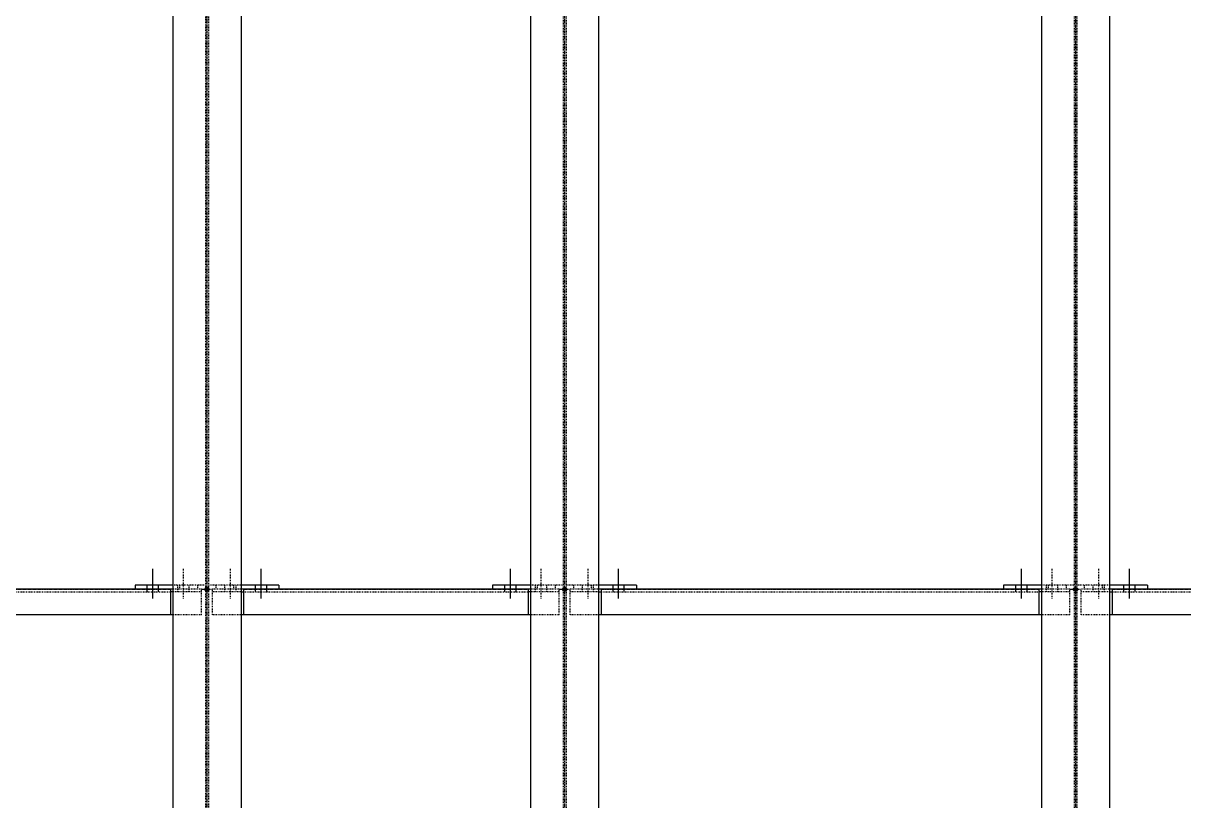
# Model space of a CAD drawing. Header units: millimetres. Extents: x 2102 to 20742, y 12631 to 26594.
# Drawn here: x 13775 to 16047, y 17607 to 19128 of the extents above; entities that cross this region are included whole.
import ezdxf

# ---------------------------------------------------------------- set-up
doc = ezdxf.new("R2010")
doc.units = ezdxf.units.MM
doc.linetypes.add('CENTER', pattern=[12.7, 7.9375, -1.5875, 1.5875, -1.5875])
doc.linetypes.add('DXK_LINE_DOT2', pattern=[3.9198, 1.9599, -1.9599])
for name, color, linetype in [('1', 7, 'Continuous'), ('2', 7, 'Continuous'), ('4', 7, 'Continuous')]:
    doc.layers.add(name, color=color, linetype=linetype)

# ---------------------------------------------------------------- blocks, each defined once
blk = doc.blocks.new('Part-116860372-114987 - 114867')
at = {"layer": '4', "linetype": 'Continuous'}
for points in [[(16454.3, 19065.8, -1), (16454.3, 19075.8, -1)], [(16454.3, 15315.8, -1), (16454.3, 15325.8, -1)]]:
    blk.add_hatch(color=4, dxfattribs=at).paths.add_polyline_path(points)
at = {"layer": '1', "color": 6, "linetype": 'DXK_LINE_DOT2'}
for p, q in [((16537.6, 19054.6), (16371.1, 19054.6)), ((16371.1, 19054.6), (16371.1, 18914.6)), ((16450.8, 19054.6), (16450.8, 18914.6)), ((16457.9, 19054.6), (16457.9, 18914.6)), ((16537.6, 19054.6), (16537.6, 18914.6)), ((16450.8, 18908.3), (16450.8, 15470.2)), ((16457.9, 18908.3), (16457.9, 15470.2)), ((16371.1, 15464), (16371.1, 15338.3)), ((16450.8, 15464), (16450.8, 15338.3)), ((16457.9, 15464), (16457.9, 15338.3)), ((16537.6, 15464), (16537.6, 15338.3)), ((16537.6, 15338.3), (16371.1, 15338.3))]:
    blk.add_line(p, q, dxfattribs=at)
at = {"layer": '2', "color": 2, "linetype": 'Continuous'}
for p, q in [((16371.1, 18914.6), (16371.1, 15464)), ((16450.8, 18914.6), (16450.8, 18908.3)), ((16457.9, 18914.6), (16457.9, 18908.3)), ((16537.6, 18914.6), (16537.6, 15464)), ((16537.6, 18908.3), (16371.1, 18908.3)), ((16537.6, 15470.2), (16371.1, 15470.2)), ((16450.8, 15470.2), (16450.8, 15464)), ((16457.9, 15470.2), (16457.9, 15464))]:
    blk.add_line(p, q, dxfattribs=at)
at = {"layer": '4', "color": 4, "linetype": 'CENTER'}
blk.add_line((16454.3, 19070.8), (16454.3, 15320.8), dxfattribs=at)
at = {"layer": '4', "color": 4, "linetype": 'Continuous'}
for centre in [(16454.3, 19070.8), (16454.3, 15320.8)]:
    blk.add_circle(centre, 5, dxfattribs=at)
blk = doc.blocks.new('Part-116860372-114988 - 114867')
at = {"layer": '4', "linetype": 'Continuous'}
for points in [[(17329.3, 19065.8, -1), (17329.3, 19075.8, -1)], [(17329.3, 15315.8, -1), (17329.3, 15325.8, -1)]]:
    blk.add_hatch(color=4, dxfattribs=at).paths.add_polyline_path(points)
at = {"layer": '1', "color": 6, "linetype": 'DXK_LINE_DOT2'}
for p, q in [((17412.6, 19054.6), (17246.1, 19054.6)), ((17246.1, 19054.6), (17246.1, 18745.8)), ((17325.8, 19054.6), (17325.8, 15338.3)), ((17332.9, 19054.6), (17332.9, 15338.3)), ((17412.6, 19054.6), (17412.6, 18745.8)), ((17412.6, 18908.3), (17246.1, 18908.3)), ((17246.1, 15645.8), (17246.1, 15338.3)), ((17412.6, 15338.3), (17412.6, 15645.8)), ((17412.6, 15470.2), (17246.1, 15470.2)), ((17246.1, 15338.3), (17412.6, 15338.3))]:
    blk.add_line(p, q, dxfattribs=at)
at = {"layer": '2', "color": 2, "linetype": 'Continuous'}
for p, q in [((17246.1, 18745.8), (17246.1, 15645.8)), ((17412.6, 18745.8), (17412.6, 15645.8))]:
    blk.add_line(p, q, dxfattribs=at)
at = {"layer": '4', "color": 4, "linetype": 'CENTER'}
blk.add_line((17329.3, 19070.8), (17329.3, 15320.8), dxfattribs=at)
at = {"layer": '4', "color": 4, "linetype": 'Continuous'}
for centre in [(17329.3, 19070.8), (17329.3, 15320.8)]:
    blk.add_circle(centre, 5, dxfattribs=at)
blk = doc.blocks.new('Part-116860372-114989 - 114867')
at = {"layer": '4', "linetype": 'Continuous'}
for points in [[(18579.3, 19065.8, -1), (18579.3, 19075.8, -1)], [(18579.3, 15315.8, -1), (18579.3, 15325.8, -1)]]:
    blk.add_hatch(color=4, dxfattribs=at).paths.add_polyline_path(points)
at = {"layer": '1', "color": 6, "linetype": 'DXK_LINE_DOT2'}
for p, q in [((18662.6, 19054.6), (18496.1, 19054.6)), ((18496.1, 19054.6), (18496.1, 18745.8)), ((18575.8, 19054.6), (18575.8, 15338.3)), ((18582.9, 19054.6), (18582.9, 15338.3)), ((18662.6, 19054.6), (18662.6, 18745.8)), ((18662.6, 18908.3), (18496.1, 18908.3)), ((18496.1, 15645.8), (18496.1, 15338.3)), ((18662.6, 15338.3), (18662.6, 15645.8)), ((18662.6, 15470.2), (18496.1, 15470.2)), ((18496.1, 15338.3), (18662.6, 15338.3))]:
    blk.add_line(p, q, dxfattribs=at)
at = {"layer": '2', "color": 2, "linetype": 'Continuous'}
for p, q in [((18496.1, 18745.8), (18496.1, 15645.8)), ((18662.6, 18745.8), (18662.6, 15645.8))]:
    blk.add_line(p, q, dxfattribs=at)
at = {"layer": '4', "color": 4, "linetype": 'CENTER'}
blk.add_line((18579.3, 19070.8), (18579.3, 15320.8), dxfattribs=at)
at = {"layer": '4', "color": 4, "linetype": 'Continuous'}
for centre in [(18579.3, 19070.8), (18579.3, 15320.8)]:
    blk.add_circle(centre, 5, dxfattribs=at)
blk = doc.blocks.new('Part-116860372-115033 - 114867')
at = {"layer": '4', "linetype": 'Continuous'}
for points in [[(15075.6, 17190.8, -1), (15075.6, 17200.8, -1)], [(16454.3, 17190.8, -1), (16454.3, 17200.8, -1)]]:
    blk.add_hatch(color=4, dxfattribs=at).paths.add_polyline_path(points)
at = {"layer": '1', "color": 6, "linetype": 'DXK_LINE_DOT2'}
for p, q in [((15089.1, 17133.3), (15089.1, 17195.8)), ((15165.1, 17195.8), (15089.1, 17195.8)), ((15158.8, 17189.6), (15089.1, 17189.6)), ((15165.1, 17189.6), (16364.8, 17189.6)), ((16440.8, 17195.8), (16364.8, 17195.8)), ((16440.8, 17189.6), (16371.1, 17189.6)), ((16440.8, 17133.3), (16440.8, 17195.8)), ((15158.8, 17133.3), (15089.1, 17133.3)), ((16440.8, 17133.3), (16371.1, 17133.3))]:
    blk.add_line(p, q, dxfattribs=at)
at = {"layer": '2', "color": 2, "linetype": 'Continuous'}
for p, q in [((15158.8, 17189.6), (15165.1, 17189.6)), ((16364.8, 17195.8), (15165.1, 17195.8)), ((15165.1, 17195.8), (15165.1, 17133.3)), ((16364.8, 17195.8), (16364.8, 17133.3)), ((16371.1, 17189.6), (16364.8, 17189.6)), ((16371.1, 17133.3), (15158.8, 17133.3))]:
    blk.add_line(p, q, dxfattribs=at)
at = {"layer": '4', "color": 4, "linetype": 'CENTER'}
for p, q in [((15075.6, 17195.8), (15089.1, 17195.8)), ((15165.1, 17195.8), (16364.8, 17195.8)), ((16440.8, 17195.8), (16454.3, 17195.8))]:
    blk.add_line(p, q, dxfattribs=at)
at = {"layer": '4', "color": 4, "linetype": 'Continuous'}
for centre in [(15075.6, 17195.8), (16454.3, 17195.8)]:
    blk.add_circle(centre, 5, dxfattribs=at)
blk = doc.blocks.new('Part-116860372-115034 - 114867')
at = {"layer": '4', "linetype": 'Continuous'}
for points in [[(16454.3, 17190.8, -1), (16454.3, 17200.8, -1)], [(17329.3, 17190.8, -1), (17329.3, 17200.8, -1)]]:
    blk.add_hatch(color=4, dxfattribs=at).paths.add_polyline_path(points)
at = {"layer": '1', "color": 6, "linetype": 'DXK_LINE_DOT2'}
for p, q in [((16467.9, 17133.3), (16467.9, 17195.8)), ((16543.8, 17195.8), (16467.9, 17195.8)), ((16537.6, 17189.6), (16467.9, 17189.6)), ((16543.8, 17189.6), (17239.8, 17189.6)), ((17315.8, 17195.8), (17239.8, 17195.8)), ((17315.8, 17189.6), (17246.1, 17189.6)), ((17315.8, 17133.3), (17315.8, 17195.8)), ((16537.6, 17133.3), (16467.9, 17133.3)), ((17315.8, 17133.3), (17246.1, 17133.3))]:
    blk.add_line(p, q, dxfattribs=at)
at = {"layer": '2', "color": 2, "linetype": 'Continuous'}
for p, q in [((16537.6, 17189.6), (16543.8, 17189.6)), ((17239.8, 17195.8), (16543.8, 17195.8)), ((16543.8, 17195.8), (16543.8, 17133.3)), ((17239.8, 17195.8), (17239.8, 17133.3)), ((17246.1, 17189.6), (17239.8, 17189.6)), ((17246.1, 17133.3), (16537.6, 17133.3))]:
    blk.add_line(p, q, dxfattribs=at)
at = {"layer": '4', "color": 4, "linetype": 'CENTER'}
for p, q in [((16454.3, 17195.8), (16467.9, 17195.8)), ((16543.8, 17195.8), (17239.8, 17195.8)), ((17315.8, 17195.8), (17329.3, 17195.8))]:
    blk.add_line(p, q, dxfattribs=at)
at = {"layer": '4', "color": 4, "linetype": 'Continuous'}
for centre in [(16454.3, 17195.8), (17329.3, 17195.8)]:
    blk.add_circle(centre, 5, dxfattribs=at)
blk = doc.blocks.new('Part-116860372-115035 - 114867')
at = {"layer": '4', "linetype": 'Continuous'}
for points in [[(17329.3, 17190.8, -1), (17329.3, 17200.8, -1)], [(18579.3, 17190.8, -1), (18579.3, 17200.8, -1)]]:
    blk.add_hatch(color=4, dxfattribs=at).paths.add_polyline_path(points)
at = {"layer": '1', "color": 6, "linetype": 'DXK_LINE_DOT2'}
for p, q in [((17342.9, 17133.3), (17342.9, 17195.8)), ((17418.8, 17195.8), (17342.9, 17195.8)), ((17412.6, 17189.6), (17342.9, 17189.6)), ((17418.8, 17189.6), (18489.8, 17189.6)), ((18565.8, 17195.8), (18489.8, 17195.8)), ((18565.8, 17189.6), (18496.1, 17189.6)), ((18565.8, 17133.3), (18565.8, 17195.8)), ((17412.6, 17133.3), (17342.9, 17133.3)), ((18565.8, 17133.3), (18496.1, 17133.3))]:
    blk.add_line(p, q, dxfattribs=at)
at = {"layer": '2', "color": 2, "linetype": 'Continuous'}
for p, q in [((17412.6, 17189.6), (17418.8, 17189.6)), ((18489.8, 17195.8), (17418.8, 17195.8)), ((17418.8, 17195.8), (17418.8, 17133.3)), ((18489.8, 17195.8), (18489.8, 17133.3)), ((18496.1, 17189.6), (18489.8, 17189.6)), ((18496.1, 17133.3), (17412.6, 17133.3))]:
    blk.add_line(p, q, dxfattribs=at)
at = {"layer": '4', "color": 4, "linetype": 'CENTER'}
for p, q in [((17329.3, 17195.8), (17342.9, 17195.8)), ((17418.8, 17195.8), (18489.8, 17195.8)), ((18565.8, 17195.8), (18579.3, 17195.8))]:
    blk.add_line(p, q, dxfattribs=at)
at = {"layer": '4', "color": 4, "linetype": 'Continuous'}
for centre in [(17329.3, 17195.8), (18579.3, 17195.8)]:
    blk.add_circle(centre, 5, dxfattribs=at)
blk = doc.blocks.new('Part-116860372-115036 - 114867')
at = {"layer": '4', "linetype": 'Continuous'}
for points in [[(18579.3, 17190.8, -1), (18579.3, 17200.8, -1)], [(19200.6, 17190.8, -1), (19200.6, 17200.8, -1)]]:
    blk.add_hatch(color=4, dxfattribs=at).paths.add_polyline_path(points)
at = {"layer": '1', "color": 6, "linetype": 'DXK_LINE_DOT2'}
for p, q in [((18592.9, 17133.3), (18592.9, 17195.8)), ((18668.8, 17195.8), (18592.9, 17195.8)), ((18662.6, 17189.6), (18592.9, 17189.6)), ((18668.8, 17189.6), (19111.1, 17189.6)), ((19187, 17195.8), (19111.1, 17195.8)), ((19187, 17189.6), (19117.3, 17189.6)), ((19187, 17133.3), (19187, 17195.8)), ((18662.6, 17133.3), (18592.9, 17133.3)), ((19187, 17133.3), (19117.3, 17133.3))]:
    blk.add_line(p, q, dxfattribs=at)
at = {"layer": '2', "color": 2, "linetype": 'Continuous'}
for p, q in [((18662.6, 17189.6), (18668.8, 17189.6)), ((19111.1, 17195.8), (18668.8, 17195.8)), ((18668.8, 17195.8), (18668.8, 17133.3)), ((19111.1, 17195.8), (19111.1, 17133.3)), ((19117.3, 17189.6), (19111.1, 17189.6)), ((19117.3, 17133.3), (18662.6, 17133.3))]:
    blk.add_line(p, q, dxfattribs=at)
at = {"layer": '4', "color": 4, "linetype": 'CENTER'}
for p, q in [((18579.3, 17195.8), (18592.9, 17195.8)), ((18668.8, 17195.8), (19111.1, 17195.8)), ((19187, 17195.8), (19200.6, 17195.8))]:
    blk.add_line(p, q, dxfattribs=at)
at = {"layer": '4', "color": 4, "linetype": 'Continuous'}
for centre in [(18579.3, 17195.8), (19200.6, 17195.8)]:
    blk.add_circle(centre, 5, dxfattribs=at)
blk = doc.blocks.new('Part-116860372-115623 - 114867')
at = {"layer": '1', "color": 6, "linetype": 'DXK_LINE_DOT2'}
for p, q in [((16537.6, 17205.8), (16457.9, 17205.8)), ((16476.6, 17195.8), (16476.6, 17205.8)), ((16520.4, 17195.8), (16520.4, 17205.8))]:
    blk.add_line(p, q, dxfattribs=at)
at = {"layer": '2', "color": 2, "linetype": 'Continuous'}
for p, q in [((16630.4, 17205.8), (16537.6, 17205.8)), ((16543.8, 17195.8), (16537.6, 17195.8)), ((16630.4, 17205.8), (16630.4, 17195.8))]:
    blk.add_line(p, q, dxfattribs=at)
blk = doc.blocks.new('Bolt-116860372-115624 - 114867')
at = {"layer": '1', "color": 1, "linetype": 'DXK_LINE_DOT2'}
for p, q in [((16511.6, 17173.3), (16511.6, 17245.8)), ((16497.9, 17195.8), (16497.9, 17205.8)), ((16497.9, 17189.6), (16497.9, 17195.8)), ((16525.4, 17195.8), (16525.4, 17205.8)), ((16525.4, 17189.6), (16525.4, 17195.8))]:
    blk.add_line(p, q, dxfattribs=at)
at = {"layer": '2', "color": 1, "linetype": 'Continuous'}
for p, q in [((16586.6, 17173.3), (16586.6, 17245.8)), ((16572.9, 17195.8), (16572.9, 17205.8)), ((16572.9, 17189.6), (16572.9, 17195.8)), ((16600.4, 17195.8), (16600.4, 17205.8)), ((16600.4, 17189.6), (16600.4, 17195.8))]:
    blk.add_line(p, q, dxfattribs=at)
blk = doc.blocks.new('Part-116860372-115625 - 114867')
at = {"layer": '1', "color": 6, "linetype": 'DXK_LINE_DOT2'}
for p, q in [((17412.6, 17205.8), (17332.9, 17205.8)), ((17351.6, 17195.8), (17351.6, 17205.8)), ((17395.4, 17195.8), (17395.4, 17205.8))]:
    blk.add_line(p, q, dxfattribs=at)
at = {"layer": '2', "color": 2, "linetype": 'Continuous'}
for p, q in [((17505.4, 17205.8), (17412.6, 17205.8)), ((17418.8, 17195.8), (17412.6, 17195.8)), ((17505.4, 17205.8), (17505.4, 17195.8))]:
    blk.add_line(p, q, dxfattribs=at)
blk = doc.blocks.new('Bolt-116860372-115626 - 114867')
at = {"layer": '1', "color": 1, "linetype": 'DXK_LINE_DOT2'}
for p, q in [((17386.6, 17173.3), (17386.6, 17245.8)), ((17372.9, 17195.8), (17372.9, 17205.8)), ((17372.9, 17189.6), (17372.9, 17195.8)), ((17400.4, 17195.8), (17400.4, 17205.8)), ((17400.4, 17189.6), (17400.4, 17195.8))]:
    blk.add_line(p, q, dxfattribs=at)
at = {"layer": '2', "color": 1, "linetype": 'Continuous'}
for p, q in [((17461.6, 17173.3), (17461.6, 17245.8)), ((17447.9, 17195.8), (17447.9, 17205.8)), ((17447.9, 17189.6), (17447.9, 17195.8)), ((17475.4, 17195.8), (17475.4, 17205.8)), ((17475.4, 17189.6), (17475.4, 17195.8))]:
    blk.add_line(p, q, dxfattribs=at)
blk = doc.blocks.new('Part-116860372-115627 - 114867')
at = {"layer": '1', "color": 6, "linetype": 'DXK_LINE_DOT2'}
for p, q in [((18662.6, 17205.8), (18582.9, 17205.8)), ((18601.6, 17195.8), (18601.6, 17205.8)), ((18645.4, 17195.8), (18645.4, 17205.8))]:
    blk.add_line(p, q, dxfattribs=at)
at = {"layer": '2', "color": 2, "linetype": 'Continuous'}
for p, q in [((18755.4, 17205.8), (18662.6, 17205.8)), ((18668.8, 17195.8), (18662.6, 17195.8)), ((18755.4, 17205.8), (18755.4, 17195.8))]:
    blk.add_line(p, q, dxfattribs=at)
blk = doc.blocks.new('Bolt-116860372-115628 - 114867')
at = {"layer": '1', "color": 1, "linetype": 'DXK_LINE_DOT2'}
for p, q in [((18636.6, 17173.3), (18636.6, 17245.8)), ((18622.9, 17195.8), (18622.9, 17205.8)), ((18622.9, 17189.6), (18622.9, 17195.8)), ((18650.4, 17195.8), (18650.4, 17205.8)), ((18650.4, 17189.6), (18650.4, 17195.8))]:
    blk.add_line(p, q, dxfattribs=at)
at = {"layer": '2', "color": 1, "linetype": 'Continuous'}
for p, q in [((18711.6, 17173.3), (18711.6, 17245.8)), ((18697.9, 17195.8), (18697.9, 17205.8)), ((18697.9, 17189.6), (18697.9, 17195.8)), ((18725.4, 17195.8), (18725.4, 17205.8)), ((18725.4, 17189.6), (18725.4, 17195.8))]:
    blk.add_line(p, q, dxfattribs=at)
blk = doc.blocks.new('Part-116860372-115635 - 114867')
at = {"layer": '1', "color": 6, "linetype": 'DXK_LINE_DOT2'}
for p, q in [((16450.8, 17205.8), (16371.1, 17205.8)), ((16388.3, 17195.8), (16388.3, 17205.8)), ((16432, 17195.8), (16432, 17205.8))]:
    blk.add_line(p, q, dxfattribs=at)
at = {"layer": '2', "color": 2, "linetype": 'Continuous'}
for p, q in [((16371.1, 17205.8), (16278.3, 17205.8)), ((16278.3, 17205.8), (16278.3, 17195.8)), ((16371.1, 17195.8), (16364.8, 17195.8))]:
    blk.add_line(p, q, dxfattribs=at)
blk = doc.blocks.new('Bolt-116860372-115636 - 114867')
at = {"layer": '1', "color": 1, "linetype": 'DXK_LINE_DOT2'}
for p, q in [((16397, 17173.3), (16397, 17245.8)), ((16383.3, 17195.8), (16383.3, 17205.8)), ((16383.3, 17189.6), (16383.3, 17195.8)), ((16410.8, 17195.8), (16410.8, 17205.8)), ((16410.8, 17189.6), (16410.8, 17195.8))]:
    blk.add_line(p, q, dxfattribs=at)
at = {"layer": '2', "color": 1, "linetype": 'Continuous'}
for p, q in [((16322, 17173.3), (16322, 17245.8)), ((16308.3, 17195.8), (16308.3, 17205.8)), ((16308.3, 17189.6), (16308.3, 17195.8)), ((16335.8, 17195.8), (16335.8, 17205.8)), ((16335.8, 17189.6), (16335.8, 17195.8))]:
    blk.add_line(p, q, dxfattribs=at)
blk = doc.blocks.new('Part-116860372-115637 - 114867')
at = {"layer": '1', "color": 6, "linetype": 'DXK_LINE_DOT2'}
for p, q in [((17325.8, 17205.8), (17246.1, 17205.8)), ((17263.3, 17195.8), (17263.3, 17205.8)), ((17307, 17195.8), (17307, 17205.8))]:
    blk.add_line(p, q, dxfattribs=at)
at = {"layer": '2', "color": 2, "linetype": 'Continuous'}
for p, q in [((17246.1, 17205.8), (17153.3, 17205.8)), ((17153.3, 17205.8), (17153.3, 17195.8)), ((17246.1, 17195.8), (17239.8, 17195.8))]:
    blk.add_line(p, q, dxfattribs=at)
blk = doc.blocks.new('Bolt-116860372-115638 - 114867')
at = {"layer": '1', "color": 1, "linetype": 'DXK_LINE_DOT2'}
for p, q in [((17272, 17173.3), (17272, 17245.8)), ((17258.3, 17195.8), (17258.3, 17205.8)), ((17258.3, 17189.6), (17258.3, 17195.8)), ((17285.8, 17195.8), (17285.8, 17205.8)), ((17285.8, 17189.6), (17285.8, 17195.8))]:
    blk.add_line(p, q, dxfattribs=at)
at = {"layer": '2', "color": 1, "linetype": 'Continuous'}
for p, q in [((17197, 17173.3), (17197, 17245.8)), ((17183.3, 17195.8), (17183.3, 17205.8)), ((17183.3, 17189.6), (17183.3, 17195.8)), ((17210.8, 17195.8), (17210.8, 17205.8)), ((17210.8, 17189.6), (17210.8, 17195.8))]:
    blk.add_line(p, q, dxfattribs=at)
blk = doc.blocks.new('Part-116860372-115639 - 114867')
at = {"layer": '1', "color": 6, "linetype": 'DXK_LINE_DOT2'}
for p, q in [((18575.8, 17205.8), (18496.1, 17205.8)), ((18513.3, 17195.8), (18513.3, 17205.8)), ((18557, 17195.8), (18557, 17205.8))]:
    blk.add_line(p, q, dxfattribs=at)
at = {"layer": '2', "color": 2, "linetype": 'Continuous'}
for p, q in [((18496.1, 17205.8), (18403.3, 17205.8)), ((18403.3, 17205.8), (18403.3, 17195.8)), ((18496.1, 17195.8), (18489.8, 17195.8))]:
    blk.add_line(p, q, dxfattribs=at)
blk = doc.blocks.new('Bolt-116860372-115640 - 114867')
at = {"layer": '1', "color": 1, "linetype": 'DXK_LINE_DOT2'}
for p, q in [((18522, 17173.3), (18522, 17245.8)), ((18508.3, 17195.8), (18508.3, 17205.8)), ((18508.3, 17189.6), (18508.3, 17195.8)), ((18535.8, 17195.8), (18535.8, 17205.8)), ((18535.8, 17189.6), (18535.8, 17195.8))]:
    blk.add_line(p, q, dxfattribs=at)
at = {"layer": '2', "color": 1, "linetype": 'Continuous'}
for p, q in [((18447, 17173.3), (18447, 17245.8)), ((18433.3, 17195.8), (18433.3, 17205.8)), ((18433.3, 17189.6), (18433.3, 17195.8)), ((18460.8, 17195.8), (18460.8, 17205.8)), ((18460.8, 17189.6), (18460.8, 17195.8))]:
    blk.add_line(p, q, dxfattribs=at)

msp = doc.modelspace()

# ---------------------------------------------------------------- block references
at = {"xscale": 0.8, "yscale": 0.8, "zscale": 0.8}
for name in ['Part-116860372-114987 - 114867', 'Part-116860372-114988 - 114867', 'Part-116860372-114989 - 114867', 'Bolt-116860372-115636 - 114867', 'Bolt-116860372-115624 - 114867', 'Bolt-116860372-115638 - 114867', 'Bolt-116860372-115626 - 114867', 'Bolt-116860372-115640 - 114867', 'Bolt-116860372-115628 - 114867', 'Part-116860372-115033 - 114867', 'Part-116860372-115635 - 114867', 'Part-116860372-115034 - 114867', 'Part-116860372-115623 - 114867', 'Part-116860372-115637 - 114867', 'Part-116860372-115035 - 114867', 'Part-116860372-115625 - 114867', 'Part-116860372-115639 - 114867', 'Part-116860372-115036 - 114867', 'Part-116860372-115627 - 114867']:
    msp.add_blockref(name, (971.5, 4264.2), dxfattribs=at)

doc.saveas('drawing.dxf')
